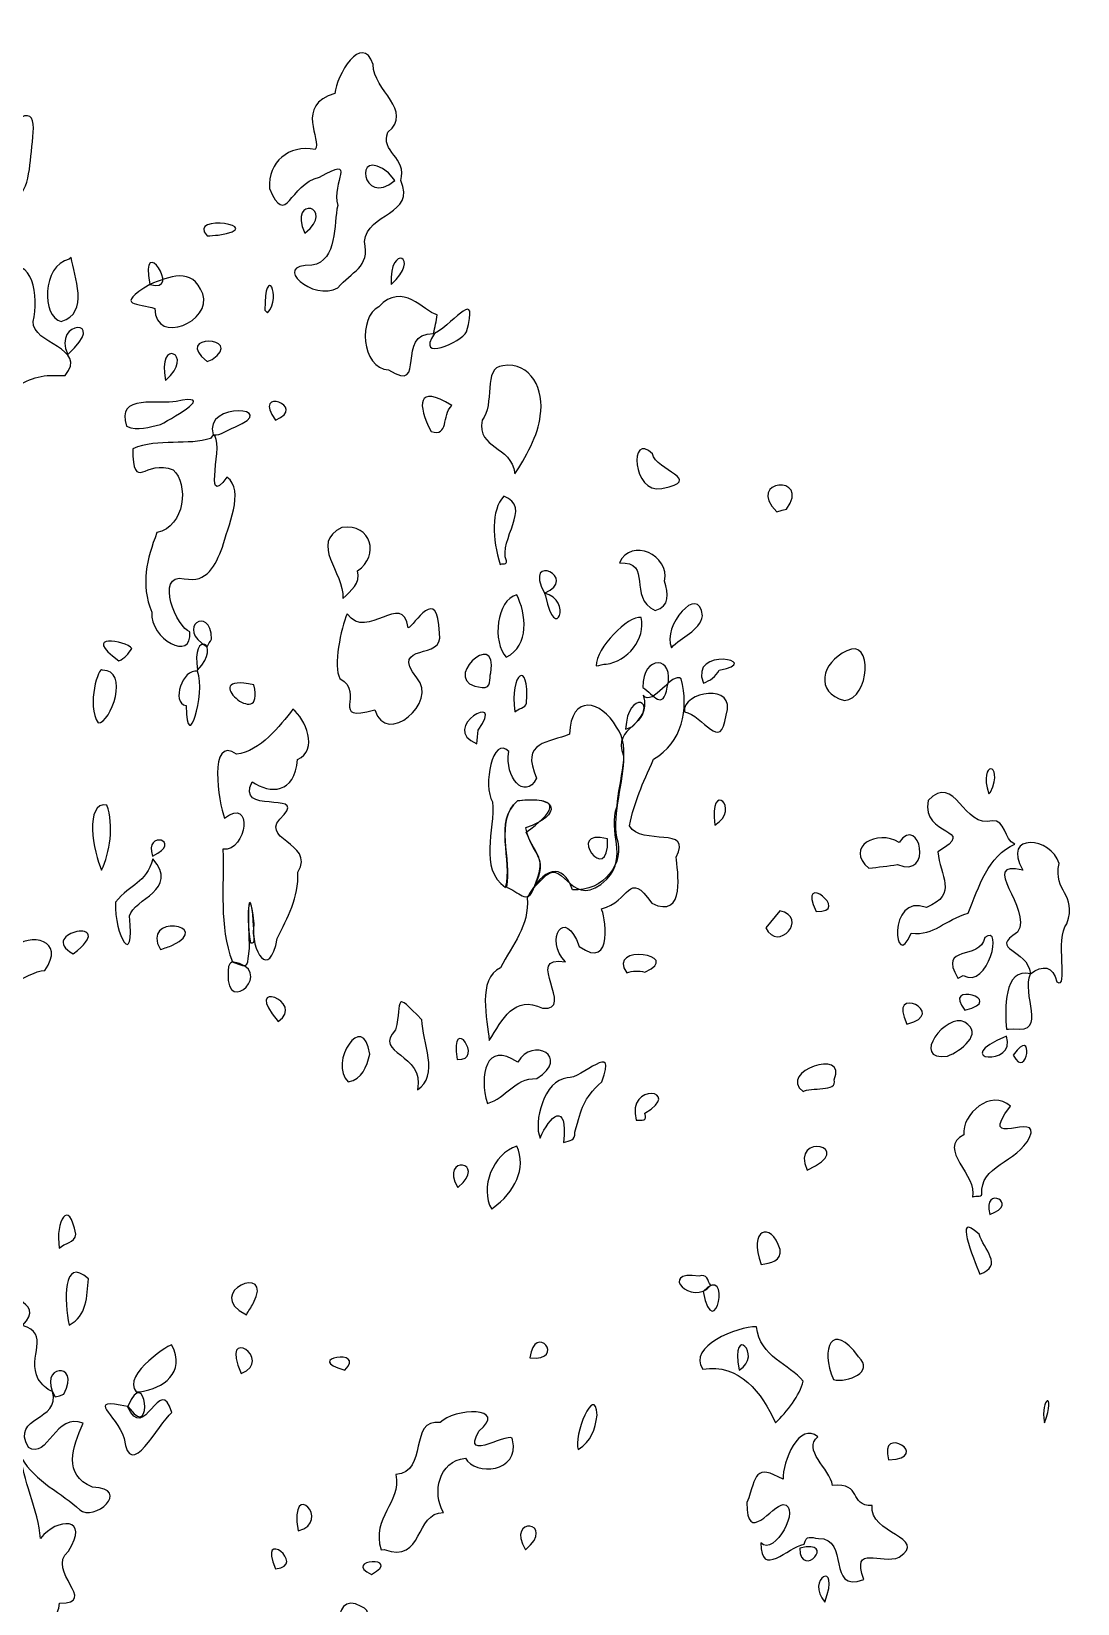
# Model space of a CAD drawing. Header units: centimetres. Extents: x -9.9 to 7.8, y -13.7 to 13.8.
# Drawn here: x 0.369 to 3.358, y 9.28 to 13.771 of the extents above; entities that cross this region are included whole.
import ezdxf

# ---------------------------------------------------------------- set-up
doc = ezdxf.new("R2010")
doc.units = ezdxf.units.CM
doc.header["$MEASUREMENT"] = 0
doc.layers.add('Layer 1', color=7, linetype='Continuous')

msp = doc.modelspace()

# ---------------------------------------------------------------- linework, layer by layer
at = {"layer": 'Layer 1'}
for points, knots in [([(1.42437, 13.34507), (1.46861, 13.24711), (1.32879, 13.25303), (1.32058, 13.17115), (1.32058, 13.17115), (1.33771, 13.0953), (1.28227, 13.0854), (1.24456, 13.03865), (1.24456, 13.03865), (1.17562, 12.99753), (1.05028, 13.10717), (1.17059, 13.10297), (1.17059, 13.10297), (1.24508, 13.11605), (1.23156, 13.22164), (1.24427, 13.27365), (1.24427, 13.27365), (1.22368, 13.33976), (1.30393, 13.41779), (1.19207, 13.35495), (1.19207, 13.35495), (1.10508, 13.33496), (1.09777, 13.2074), (1.04946, 13.32246), (1.04946, 13.32246), (1.04443, 13.39933), (1.10426, 13.44719), (1.17971, 13.43403), (1.17971, 13.43403), (1.20023, 13.46067), (1.12004, 13.56005), (1.23619, 13.59393), (1.23619, 13.59393), (1.23918, 13.64362), (1.314, 13.77095), (1.34528, 13.6762), (1.34528, 13.6762), (1.34669, 13.60181), (1.4621, 13.54537), (1.38767, 13.48307), (1.38767, 13.48307), (1.36401, 13.42805), (1.4441, 13.41028), (1.42435, 13.34506), (1.42435, 13.34506), (1.42435, 13.34506), (1.42437, 13.34507), (1.42437, 13.34507)], [0, 0, 0, 0, 0.0769231, 0.0769231, 0.0769231, 0.0769231, 0.1538462, 0.1538462, 0.1538462, 0.1538462, 0.2307692, 0.2307692, 0.2307692, 0.2307692, 0.3076923, 0.3076923, 0.3076923, 0.3076923, 0.3846154, 0.3846154, 0.3846154, 0.3846154, 0.4615385, 0.4615385, 0.4615385, 0.4615385, 0.5384615, 0.5384615, 0.5384615, 0.5384615, 0.6153846, 0.6153846, 0.6153846, 0.6153846, 0.6923077, 0.6923077, 0.6923077, 0.6923077, 0.7692308, 0.7692308, 0.7692308, 0.7692308, 0.8461538, 0.8461538, 0.8461538, 0.8461538, 1, 1, 1, 1]), ([(0.25302, 13.30305), (0.29255, 13.35879), (0.33161, 13.42714), (0.30986, 13.50569), (0.30986, 13.50569), (0.40231, 13.58056), (0.3694, 13.4665), (0.3667, 13.4019), (0.3667, 13.4019), (0.35718, 13.33318), (0.3493, 13.26465), (0.25302, 13.30305)], [0, 0, 0, 0, 0.25, 0.25, 0.25, 0.25, 0.5, 0.5, 0.5, 0.5, 1, 1, 1, 1]), ([(1.40704, 13.34506), (1.31294, 13.26542), (1.28581, 13.44841), (1.38974, 13.3673), (1.38974, 13.3673), (1.38974, 13.3673), (1.39942, 13.35485), (1.39942, 13.35485), (1.39942, 13.35485), (1.39942, 13.35485), (1.40704, 13.34506), (1.40704, 13.34506)], [0, 0, 0, 0, 0.25, 0.25, 0.25, 0.25, 0.5, 0.5, 0.5, 0.5, 1, 1, 1, 1]), ([(0.8708, 13.18691), (0.8116, 13.253), (1.05348, 13.21359), (0.90293, 13.18938), (0.90293, 13.18938), (0.89222, 13.18855), (0.88151, 13.18773), (0.8708, 13.18691)], [0, 0, 0, 0, 0.3333333, 0.3333333, 0.3333333, 0.3333333, 1, 1, 1, 1]), ([(0.22098, 12.87802), (0.14863, 12.81386), (0.22528, 13.00143), (0.20603, 13.04679), (0.20603, 13.04679), (0.11697, 13.12168), (0.21057, 13.12493), (0.28523, 13.09301), (0.28523, 13.09301), (0.37763, 13.13234), (0.38915, 13.01321), (0.37419, 12.94227), (0.37419, 12.94227), (0.3707, 12.87655), (0.53193, 12.86932), (0.46515, 12.7877), (0.46515, 12.7877), (0.40165, 12.79114), (0.37322, 12.78582), (0.31646, 12.75068), (0.31646, 12.75068), (0.27117, 12.65604), (0.2324, 12.77614), (0.26681, 12.83895), (0.26681, 12.83895), (0.32329, 12.87552), (0.2587, 13.05764), (0.24973, 12.95376), (0.24973, 12.95376), (0.25076, 12.92758), (0.23073, 12.90168), (0.22098, 12.87802)], [0, 0, 0, 0, 0.1111111, 0.1111111, 0.1111111, 0.1111111, 0.2222222, 0.2222222, 0.2222222, 0.2222222, 0.3333333, 0.3333333, 0.3333333, 0.3333333, 0.4444444, 0.4444444, 0.4444444, 0.4444444, 0.5555556, 0.5555556, 0.5555556, 0.5555556, 0.6666667, 0.6666667, 0.6666667, 0.6666667, 0.7777778, 0.7777778, 0.7777778, 0.7777778, 1, 1, 1, 1]), ([(0.48288, 13.12514), (0.49115, 13.07301), (0.53604, 12.96551), (0.45395, 12.94264), (0.45395, 12.94264), (0.39796, 12.95492), (0.39916, 13.10218), (0.47668, 13.12085), (0.47668, 13.12085), (0.47668, 13.12085), (0.48288, 13.12514), (0.48288, 13.12514)], [0, 0, 0, 0, 0.25, 0.25, 0.25, 0.25, 0.5, 0.5, 0.5, 0.5, 1, 1, 1, 1]), ([(0.70776, 13.04853), (0.76216, 13.06852), (0.82837, 13.10157), (0.8585, 13.02135), (0.8585, 13.02135), (0.88717, 12.94422), (0.72354, 12.87157), (0.72187, 12.97923), (0.72187, 12.97923), (0.67696, 12.99606), (0.60061, 12.9839), (0.70776, 13.04853)], [0, 0, 0, 0, 0.25, 0.25, 0.25, 0.25, 0.5, 0.5, 0.5, 0.5, 1, 1, 1, 1]), ([(1.0364, 12.97439), (1.03498, 13.11172), (1.08685, 13.01497), (1.04381, 12.96698), (1.04381, 12.96698), (1.04381, 12.96698), (1.0364, 12.97439), (1.0364, 12.97439)], [0, 0, 0, 0, 0.3333333, 0.3333333, 0.3333333, 0.3333333, 1, 1, 1, 1]), ([(1.51831, 12.90767), (1.40556, 12.91288), (1.50297, 12.73289), (1.38981, 12.80388), (1.38981, 12.80388), (1.31066, 12.80868), (1.30276, 12.95648), (1.36149, 12.98469), (1.36149, 12.98469), (1.43082, 13.05696), (1.48839, 12.97261), (1.52843, 12.96126), (1.52843, 12.96126), (1.52669, 12.94311), (1.52189, 12.9255), (1.5183, 12.90768), (1.5183, 12.90768), (1.5183, 12.90768), (1.51831, 12.90767), (1.51831, 12.90767)], [0, 0, 0, 0, 0.1666667, 0.1666667, 0.1666667, 0.1666667, 0.3333333, 0.3333333, 0.3333333, 0.3333333, 0.5, 0.5, 0.5, 0.5, 0.6666667, 0.6666667, 0.6666667, 0.6666667, 1, 1, 1, 1]), ([(1.5208, 12.90767), (1.58416, 12.94431), (1.64654, 13.04186), (1.61223, 12.91261), (1.61223, 12.91261), (1.5988, 12.88458), (1.46413, 12.82414), (1.5208, 12.90767)], [0, 0, 0, 0, 0.3333333, 0.3333333, 0.3333333, 0.3333333, 1, 1, 1, 1]), ([(0.87087, 12.82859), (0.76908, 12.90804), (0.98081, 12.90112), (0.8857, 12.83353), (0.8857, 12.83353), (0.8857, 12.83353), (0.87087, 12.82859), (0.87087, 12.82859)], [0, 0, 0, 0, 0.3333333, 0.3333333, 0.3333333, 0.3333333, 1, 1, 1, 1]), ([(1.75064, 12.50734), (1.7389, 12.59254), (1.64258, 12.57426), (1.65674, 12.66055), (1.65674, 12.66055), (1.69443, 12.70354), (1.6577, 12.81204), (1.71605, 12.81623), (1.71605, 12.81623), (1.79615, 12.828), (1.83679, 12.74623), (1.82231, 12.6729), (1.82231, 12.6729), (1.81966, 12.62071), (1.77757, 12.54967), (1.75064, 12.50733), (1.75064, 12.50733), (1.75064, 12.50733), (1.75064, 12.50734), (1.75064, 12.50734)], [0, 0, 0, 0, 0.1666667, 0.1666667, 0.1666667, 0.1666667, 0.3333333, 0.3333333, 0.3333333, 0.3333333, 0.5, 0.5, 0.5, 0.5, 0.6666667, 0.6666667, 0.6666667, 0.6666667, 1, 1, 1, 1]), ([(1.51094, 12.62843), (1.47177, 12.70371), (1.4696, 12.76493), (1.57025, 12.70256), (1.57025, 12.70256), (1.54035, 12.67387), (1.56309, 12.61204), (1.51094, 12.62843)], [0, 0, 0, 0, 0.3333333, 0.3333333, 0.3333333, 0.3333333, 1, 1, 1, 1]), ([(0.64111, 12.64326), (0.6066, 12.73852), (0.73823, 12.70313), (0.78244, 12.71421), (0.78244, 12.71421), (0.8958, 12.73789), (0.7859, 12.67366), (0.73748, 12.64821), (0.73748, 12.64821), (0.70565, 12.64124), (0.67295, 12.6291), (0.6411, 12.64327), (0.6411, 12.64327), (0.6411, 12.64327), (0.64111, 12.64326), (0.64111, 12.64326)], [0, 0, 0, 0, 0.2, 0.2, 0.2, 0.2, 0.4, 0.4, 0.4, 0.4, 0.6, 0.6, 0.6, 0.6, 1, 1, 1, 1]), ([(0.88821, 12.61855), (0.86064, 12.71731), (1.08701, 12.6961), (0.94999, 12.64079), (0.94999, 12.64079), (0.93026, 12.63252), (0.91049, 12.61673), (0.88821, 12.61855)], [0, 0, 0, 0, 0.3333333, 0.3333333, 0.3333333, 0.3333333, 1, 1, 1, 1]), ([(2.17074, 12.46533), (2.085, 12.4474), (2.07708, 12.63182), (2.14356, 12.56418), (2.14356, 12.56418), (2.15287, 12.5172), (2.29433, 12.48993), (2.17074, 12.46533)], [0, 0, 0, 0, 0.3333333, 0.3333333, 0.3333333, 0.3333333, 1, 1, 1, 1]), ([(0.88824, 12.61855), (0.92453, 12.60615), (0.8537, 12.40039), (0.92778, 12.49746), (0.92778, 12.49746), (0.98039, 12.46015), (0.92879, 12.35377), (0.91521, 12.29754), (0.91521, 12.29754), (0.89444, 12.24689), (0.87187, 12.19366), (0.80587, 12.20782), (0.80587, 12.20782), (0.71876, 12.22394), (0.78563, 12.06425), (0.82199, 12.05624), (0.82199, 12.05624), (0.82897, 11.96754), (0.70733, 12.03613), (0.71279, 12.11196), (0.71279, 12.11196), (0.68028, 12.19363), (0.69834, 12.26213), (0.72762, 12.33931), (0.72762, 12.33931), (0.80891, 12.35708), (0.8185, 12.47884), (0.77373, 12.51898), (0.77373, 12.51898), (0.69403, 12.55196), (0.66058, 12.44931), (0.65843, 12.57902), (0.65843, 12.57902), (0.73228, 12.60978), (0.81899, 12.58682), (0.8808, 12.60863), (0.8808, 12.60863), (0.8808, 12.60863), (0.88083, 12.60866), (0.88083, 12.60866), (0.88083, 12.60866), (0.88083, 12.60866), (0.88824, 12.61854), (0.88824, 12.61854), (0.88824, 12.61854), (0.88824, 12.61854), (0.88824, 12.61855), (0.88824, 12.61855)], [0, 0, 0, 0, 0.0769231, 0.0769231, 0.0769231, 0.0769231, 0.1538462, 0.1538462, 0.1538462, 0.1538462, 0.2307692, 0.2307692, 0.2307692, 0.2307692, 0.3076923, 0.3076923, 0.3076923, 0.3076923, 0.3846154, 0.3846154, 0.3846154, 0.3846154, 0.4615385, 0.4615385, 0.4615385, 0.4615385, 0.5384615, 0.5384615, 0.5384615, 0.5384615, 0.6153846, 0.6153846, 0.6153846, 0.6153846, 0.6923077, 0.6923077, 0.6923077, 0.6923077, 0.7692308, 0.7692308, 0.7692308, 0.7692308, 0.8461538, 0.8461538, 0.8461538, 0.8461538, 1, 1, 1, 1]), ([(2.49937, 12.39861), (2.40536, 12.49239), (2.59902, 12.50643), (2.52655, 12.40602), (2.52655, 12.40602), (2.52655, 12.40602), (2.51419, 12.40355), (2.51419, 12.40355), (2.51419, 12.40355), (2.51419, 12.40355), (2.49936, 12.39861), (2.49936, 12.39861), (2.49936, 12.39861), (2.49936, 12.39861), (2.49937, 12.39861), (2.49937, 12.39861)], [0, 0, 0, 0, 0.2, 0.2, 0.2, 0.2, 0.4, 0.4, 0.4, 0.4, 0.6, 0.6, 0.6, 0.6, 1, 1, 1, 1]), ([(1.7086, 12.24787), (1.68491, 12.32139), (1.68257, 12.40319), (1.71848, 12.44309), (1.71848, 12.44309), (1.80267, 12.41372), (1.70234, 12.32052), (1.72627, 12.25841), (1.72627, 12.25841), (1.73027, 12.24714), (1.71239, 12.2523), (1.7086, 12.24787)], [0, 0, 0, 0, 0.25, 0.25, 0.25, 0.25, 0.5, 0.5, 0.5, 0.5, 1, 1, 1, 1]), ([(1.25885, 12.15149), (1.26378, 12.22659), (1.16084, 12.30816), (1.25638, 12.35413), (1.25638, 12.35413), (1.34085, 12.36634), (1.36522, 12.27244), (1.30086, 12.23057), (1.30086, 12.23057), (1.30977, 12.19324), (1.2828, 12.17433), (1.25885, 12.15149)], [0, 0, 0, 0, 0.25, 0.25, 0.25, 0.25, 0.5, 0.5, 0.5, 0.5, 1, 1, 1, 1]), ([(2.15095, 12.1169), (2.07143, 12.15406), (2.14587, 12.25779), (2.04963, 12.25281), (2.04963, 12.25281), (2.08171, 12.32649), (2.19423, 12.27507), (2.17813, 12.20092), (2.17813, 12.20092), (2.18768, 12.16511), (2.19593, 12.12867), (2.15095, 12.1169)], [0, 0, 0, 0, 0.25, 0.25, 0.25, 0.25, 0.5, 0.5, 0.5, 0.5, 1, 1, 1, 1]), ([(1.27121, 12.10702), (1.32916, 12.02741), (1.4289, 12.17562), (1.44554, 12.06701), (1.44554, 12.06701), (1.4616, 12.07199), (1.53151, 12.19708), (1.53489, 12.05181), (1.53489, 12.05181), (1.55166, 11.97175), (1.38984, 12.02886), (1.46996, 11.9241), (1.46996, 11.9241), (1.53411, 11.85599), (1.38176, 11.72641), (1.35028, 11.83273), (1.35028, 11.83273), (1.21569, 11.79644), (1.32589, 11.87944), (1.25067, 11.92303), (1.25067, 11.92303), (1.22995, 11.95564), (1.25373, 12.06724), (1.2712, 12.10703), (1.2712, 12.10703), (1.2712, 12.10703), (1.27121, 12.10702), (1.27121, 12.10702)], [0, 0, 0, 0, 0.125, 0.125, 0.125, 0.125, 0.25, 0.25, 0.25, 0.25, 0.375, 0.375, 0.375, 0.375, 0.5, 0.5, 0.5, 0.5, 0.625, 0.625, 0.625, 0.625, 0.75, 0.75, 0.75, 0.75, 1, 1, 1, 1]), ([(2.19794, 12.01063), (2.16942, 12.07193), (2.27736, 12.19646), (2.2869, 12.10206), (2.2869, 12.10206), (2.2782, 12.05662), (2.22562, 12.04287), (2.19794, 12.01063)], [0, 0, 0, 0, 0.3333333, 0.3333333, 0.3333333, 0.3333333, 1, 1, 1, 1]), ([(0.87093, 12.01311), (0.77698, 12.06672), (0.88099, 12.13598), (0.88401, 12.03487), (0.88401, 12.03487), (0.87875, 12.0282), (0.87525, 12.02039), (0.87093, 12.01311)], [0, 0, 0, 0, 0.3333333, 0.3333333, 0.3333333, 0.3333333, 1, 1, 1, 1]), ([(1.72595, 11.98346), (1.68538, 12.02608), (1.69734, 12.14736), (1.7556, 12.16138), (1.7556, 12.16138), (1.78331, 12.10767), (1.79315, 12.01714), (1.72595, 11.98346)], [0, 0, 0, 0, 0.3333333, 0.3333333, 0.3333333, 0.3333333, 1, 1, 1, 1]), ([(1.83469, 12.16632), (1.91822, 12.14838), (1.86578, 12.01775), (1.83817, 12.15849), (1.83817, 12.15849), (1.83817, 12.15849), (1.83469, 12.16632), (1.83469, 12.16632)], [0, 0, 0, 0, 0.3333333, 0.3333333, 0.3333333, 0.3333333, 1, 1, 1, 1]), ([(1.98296, 11.95875), (1.98123, 12.00963), (2.07464, 12.10371), (2.11146, 12.09714), (2.11146, 12.09714), (2.12541, 12.03604), (2.07085, 11.97072), (2.01167, 11.9637), (2.01167, 11.9637), (2.00187, 11.96434), (1.99258, 11.95988), (1.98296, 11.95876), (1.98296, 11.95876), (1.98296, 11.95876), (1.98296, 11.95875), (1.98296, 11.95875)], [0, 0, 0, 0, 0.2, 0.2, 0.2, 0.2, 0.4, 0.4, 0.4, 0.4, 0.6, 0.6, 0.6, 0.6, 1, 1, 1, 1]), ([(0.61886, 11.97358), (0.50696, 12.0531), (0.64007, 12.03135), (0.65613, 12.00809), (0.65613, 12.00809), (0.64558, 11.99436), (0.63646, 11.97918), (0.61886, 11.97358)], [0, 0, 0, 0, 0.3333333, 0.3333333, 0.3333333, 0.3333333, 1, 1, 1, 1]), ([(1.65674, 11.89697), (1.52513, 11.90947), (1.70461, 12.07352), (1.68145, 11.93898), (1.68145, 11.93898), (1.67643, 11.9222), (1.68508, 11.89407), (1.65674, 11.89697)], [0, 0, 0, 0, 0.3333333, 0.3333333, 0.3333333, 0.3333333, 1, 1, 1, 1]), ([(2.69216, 11.8599), (2.60627, 11.88241), (2.62659, 11.96843), (2.69855, 12.00162), (2.69855, 12.00162), (2.77537, 12.04191), (2.76472, 11.86268), (2.69216, 11.8599)], [0, 0, 0, 0, 0.3333333, 0.3333333, 0.3333333, 0.3333333, 1, 1, 1, 1]), ([(2.11637, 11.89697), (2.11413, 11.99185), (2.21045, 11.9893), (2.18588, 11.89837), (2.18588, 11.89837), (2.17347, 11.82903), (2.14641, 11.87635), (2.11637, 11.89697)], [0, 0, 0, 0, 0.3333333, 0.3333333, 0.3333333, 0.3333333, 1, 1, 1, 1]), ([(2.28937, 11.90933), (2.24548, 12.01672), (2.46906, 11.97113), (2.33385, 11.9464), (2.33385, 11.9464), (2.32498, 11.92748), (2.30828, 11.91668), (2.28937, 11.90933)], [0, 0, 0, 0, 0.3333333, 0.3333333, 0.3333333, 0.3333333, 1, 1, 1, 1]), ([(0.55951, 11.79566), (0.52601, 11.84693), (0.56094, 11.95968), (0.57187, 11.9464), (0.57187, 11.9464), (0.65015, 11.9481), (0.59619, 11.79399), (0.55951, 11.79566)], [0, 0, 0, 0, 0.3333333, 0.3333333, 0.3333333, 0.3333333, 1, 1, 1, 1]), ([(0.8437, 11.94393), (0.86857, 11.87919), (0.8121, 11.69797), (0.81157, 11.84508), (0.81157, 11.84508), (0.76642, 11.85404), (0.80139, 11.95097), (0.8437, 11.94393)], [0, 0, 0, 0, 0.3333333, 0.3333333, 0.3333333, 0.3333333, 1, 1, 1, 1]), ([(1.75061, 11.82778), (1.73485, 11.93821), (1.79244, 11.98093), (1.78385, 11.85202), (1.78385, 11.85202), (1.78139, 11.83931), (1.75882, 11.8361), (1.75061, 11.82778)], [0, 0, 0, 0, 0.3333333, 0.3333333, 0.3333333, 0.3333333, 1, 1, 1, 1]), ([(1.78597, 11.29648), (1.83066, 11.38243), (1.88794, 11.39984), (1.91511, 11.31934), (1.91511, 11.31934), (2.00309, 11.31285), (2.06812, 11.39655), (2.0405, 11.46946), (2.0405, 11.46946), (2.02841, 11.53555), (2.0615, 11.62703), (2.06063, 11.70177), (2.06063, 11.70177), (2.02623, 11.79003), (2.14487, 11.78207), (2.11711, 11.87473), (2.11711, 11.87473), (2.14564, 11.83995), (2.19886, 11.9452), (2.22584, 11.92168), (2.22584, 11.92168), (2.24881, 11.83398), (2.22849, 11.74007), (2.14676, 11.69186), (2.14676, 11.69186), (2.1142, 11.61843), (2.09312, 11.57396), (2.07757, 11.50158), (2.07757, 11.50158), (2.11223, 11.44193), (2.26096, 11.50328), (2.21101, 11.41262), (2.21101, 11.41262), (2.21455, 11.37616), (2.24098, 11.23251), (2.14135, 11.28053), (2.14135, 11.28053), (2.07396, 11.3799), (2.07995, 11.2841), (1.99771, 11.26459), (1.99771, 11.26459), (2.00538, 11.25487), (2.03724, 11.08428), (1.93423, 11.15717), (1.93423, 11.15717), (1.89284, 11.27524), (1.8339, 11.17584), (1.8947, 11.1136), (1.8947, 11.1136), (1.77236, 11.13505), (1.92732, 10.97265), (1.82963, 10.98067), (1.82963, 10.98067), (1.74822, 11.02011), (1.7153, 10.94907), (1.67727, 10.88876), (1.67727, 10.88876), (1.67209, 10.94826), (1.6414, 11.0648), (1.70936, 11.0963), (1.70936, 11.0963), (1.74351, 11.1636), (1.79204, 11.21503), (1.78596, 11.29646), (1.78596, 11.29646), (1.78596, 11.29646), (1.78597, 11.29648), (1.78597, 11.29648)], [0, 0, 0, 0, 0.0555556, 0.0555556, 0.0555556, 0.0555556, 0.1111111, 0.1111111, 0.1111111, 0.1111111, 0.1666667, 0.1666667, 0.1666667, 0.1666667, 0.2222222, 0.2222222, 0.2222222, 0.2222222, 0.2777778, 0.2777778, 0.2777778, 0.2777778, 0.3333333, 0.3333333, 0.3333333, 0.3333333, 0.3888889, 0.3888889, 0.3888889, 0.3888889, 0.4444444, 0.4444444, 0.4444444, 0.4444444, 0.5, 0.5, 0.5, 0.5, 0.5555556, 0.5555556, 0.5555556, 0.5555556, 0.6111111, 0.6111111, 0.6111111, 0.6111111, 0.6666667, 0.6666667, 0.6666667, 0.6666667, 0.7222222, 0.7222222, 0.7222222, 0.7222222, 0.7777778, 0.7777778, 0.7777778, 0.7777778, 0.8333333, 0.8333333, 0.8333333, 0.8333333, 0.8888889, 0.8888889, 0.8888889, 0.8888889, 1, 1, 1, 1]), ([(2.23497, 11.82778), (2.22718, 11.88453), (2.387, 11.91345), (2.35389, 11.81765), (2.35389, 11.81765), (2.33932, 11.70729), (2.28884, 11.81864), (2.23497, 11.82778)], [0, 0, 0, 0, 0.3333333, 0.3333333, 0.3333333, 0.3333333, 1, 1, 1, 1]), ([(1.64192, 11.73635), (1.52854, 11.78069), (1.72913, 11.89125), (1.64529, 11.77503), (1.64529, 11.77503), (1.64387, 11.76216), (1.64308, 11.74924), (1.64192, 11.73635)], [0, 0, 0, 0, 0.3333333, 0.3333333, 0.3333333, 0.3333333, 1, 1, 1, 1]), ([(1.8053, 11.32614), (1.84918, 11.42043), (1.79944, 11.4101), (1.78107, 11.49574), (1.78107, 11.49574), (1.88598, 11.53238), (1.87727, 11.59086), (1.75835, 11.57325), (1.75835, 11.57325), (1.68821, 11.51713), (1.74601, 11.40123), (1.72375, 11.32613), (1.72375, 11.32613), (1.6455, 11.38031), (1.69411, 11.49042), (1.68668, 11.57078), (1.68668, 11.57078), (1.65782, 11.61365), (1.68733, 11.76419), (1.73275, 11.7137), (1.73275, 11.7137), (1.72161, 11.64092), (1.77683, 11.57327), (1.81271, 11.6375), (1.81271, 11.6375), (1.76413, 11.74574), (1.84826, 11.73827), (1.90666, 11.76366), (1.90666, 11.76366), (1.91035, 11.87939), (1.99801, 11.86114), (2.04045, 11.78391), (2.04045, 11.78391), (2.08613, 11.72247), (2.046, 11.63087), (2.04252, 11.55842), (2.04252, 11.55842), (2.01421, 11.48158), (2.076, 11.41708), (2.01334, 11.34926), (2.01334, 11.34926), (1.91539, 11.25425), (1.89239, 11.40547), (1.83989, 11.36073), (1.83989, 11.36073), (1.82836, 11.3492), (1.81683, 11.33767), (1.80529, 11.32613), (1.80529, 11.32613), (1.80529, 11.32613), (1.8053, 11.32614), (1.8053, 11.32614)], [0, 0, 0, 0, 0.0714286, 0.0714286, 0.0714286, 0.0714286, 0.1428571, 0.1428571, 0.1428571, 0.1428571, 0.2142857, 0.2142857, 0.2142857, 0.2142857, 0.2857143, 0.2857143, 0.2857143, 0.2857143, 0.3571429, 0.3571429, 0.3571429, 0.3571429, 0.4285714, 0.4285714, 0.4285714, 0.4285714, 0.5, 0.5, 0.5, 0.5, 0.5714286, 0.5714286, 0.5714286, 0.5714286, 0.6428571, 0.6428571, 0.6428571, 0.6428571, 0.7142857, 0.7142857, 0.7142857, 0.7142857, 0.7857143, 0.7857143, 0.7857143, 0.7857143, 0.8571429, 0.8571429, 0.8571429, 0.8571429, 1, 1, 1, 1]), ([(2.06693, 11.77836), (2.07238, 11.89423), (2.16877, 11.8612), (2.0867, 11.78577), (2.0867, 11.78577), (2.0867, 11.78577), (2.07194, 11.78023), (2.07194, 11.78023), (2.07194, 11.78023), (2.07194, 11.78023), (2.06694, 11.77835), (2.06694, 11.77835), (2.06694, 11.77835), (2.06694, 11.77835), (2.06693, 11.77836), (2.06693, 11.77836)], [0, 0, 0, 0, 0.2, 0.2, 0.2, 0.2, 0.4, 0.4, 0.4, 0.4, 0.6, 0.6, 0.6, 0.6, 1, 1, 1, 1]), ([(0.9431, 11.11362), (0.90376, 11.21606), (0.92037, 11.32724), (0.91592, 11.43487), (0.91592, 11.43487), (0.98635, 11.42805), (1.00288, 11.58862), (0.92086, 11.52383), (0.92086, 11.52383), (0.90349, 11.56715), (0.87383, 11.76259), (0.95521, 11.70649), (0.95521, 11.70649), (1.02277, 11.71504), (1.0789, 11.78641), (1.11608, 11.8352), (1.11608, 11.8352), (1.15139, 11.80733), (1.19019, 11.71785), (1.12955, 11.6914), (1.12955, 11.6914), (1.12143, 11.59158), (1.05057, 11.59286), (0.99993, 11.62762), (0.99993, 11.62762), (0.94958, 11.53196), (1.14871, 11.60081), (1.09143, 11.5338), (1.09143, 11.5338), (1.00594, 11.45987), (1.18311, 11.4566), (1.13066, 11.36967), (1.13066, 11.36967), (1.13313, 11.29488), (1.10044, 11.24079), (1.07159, 11.18033), (1.07159, 11.18033), (1.0495, 11.0584), (0.99429, 11.14169), (1.00487, 11.22234), (1.00487, 11.22234), (0.9853, 11.37133), (0.99008, 11.21127), (0.99259, 11.15239), (0.99259, 11.15239), (0.98324, 11.1048), (0.9969, 11.09027), (0.94309, 11.11361), (0.94309, 11.11361), (0.94309, 11.11361), (0.9431, 11.11362), (0.9431, 11.11362)], [0, 0, 0, 0, 0.0714286, 0.0714286, 0.0714286, 0.0714286, 0.1428571, 0.1428571, 0.1428571, 0.1428571, 0.2142857, 0.2142857, 0.2142857, 0.2142857, 0.2857143, 0.2857143, 0.2857143, 0.2857143, 0.3571429, 0.3571429, 0.3571429, 0.3571429, 0.4285714, 0.4285714, 0.4285714, 0.4285714, 0.5, 0.5, 0.5, 0.5, 0.5714286, 0.5714286, 0.5714286, 0.5714286, 0.6428571, 0.6428571, 0.6428571, 0.6428571, 0.7142857, 0.7142857, 0.7142857, 0.7142857, 0.7857143, 0.7857143, 0.7857143, 0.7857143, 0.8571429, 0.8571429, 0.8571429, 0.8571429, 1, 1, 1, 1]), ([(3.10502, 11.59303), (3.07281, 11.68929), (3.14971, 11.68639), (3.10996, 11.59797), (3.10996, 11.59797), (3.10996, 11.59797), (3.10502, 11.59303), (3.10502, 11.59303)], [0, 0, 0, 0, 0.3333333, 0.3333333, 0.3333333, 0.3333333, 1, 1, 1, 1]), ([(-0.02556, 11.58808), (0.05494, 11.64383), (0.10307, 11.56969), (0.15586, 11.51219), (0.15586, 11.51219), (0.22269, 11.43658), (0.28204, 11.58927), (0.30968, 11.52326), (0.30968, 11.52326), (0.29866, 11.43393), (0.32782, 11.39599), (0.32359, 11.31014), (0.32359, 11.31014), (0.33484, 11.26106), (0.25439, 11.13126), (0.31299, 11.15068), (0.31299, 11.15068), (0.36722, 11.20175), (0.4692, 11.17384), (0.40689, 11.0889), (0.40689, 11.0889), (0.35393, 11.08805), (0.27143, 10.99166), (0.24532, 11.09935), (0.24532, 11.09935), (0.21811, 11.16034), (0.21049, 11.22835), (0.16831, 11.27471), (0.16831, 11.27471), (0.14642, 11.41918), (0.07536, 11.17136), (0.08009, 11.33883), (0.08009, 11.33883), (0.12065, 11.42362), (0.06136, 11.46997), (-0.00826, 11.49171), (-0.00826, 11.49171), (-0.00936, 11.52482), (-0.01401, 11.55692), (-0.02556, 11.58809), (-0.02556, 11.58809), (-0.02556, 11.58809), (-0.02556, 11.58808), (-0.02556, 11.58808)], [0, 0, 0, 0, 0.0833333, 0.0833333, 0.0833333, 0.0833333, 0.1666667, 0.1666667, 0.1666667, 0.1666667, 0.25, 0.25, 0.25, 0.25, 0.3333333, 0.3333333, 0.3333333, 0.3333333, 0.4166667, 0.4166667, 0.4166667, 0.4166667, 0.5, 0.5, 0.5, 0.5, 0.5833333, 0.5833333, 0.5833333, 0.5833333, 0.6666667, 0.6666667, 0.6666667, 0.6666667, 0.75, 0.75, 0.75, 0.75, 0.8333333, 0.8333333, 0.8333333, 0.8333333, 1, 1, 1, 1]), ([(3.17927, 11.4497), (3.10248, 11.41577), (3.07627, 11.32844), (3.04583, 11.25201), (3.04583, 11.25201), (2.97682, 11.2333), (2.95073, 11.18725), (2.88273, 11.19517), (2.88273, 11.19517), (2.83466, 11.07562), (2.81273, 11.3128), (2.92635, 11.26853), (2.92635, 11.26853), (3.01964, 11.30624), (2.96383, 11.35996), (2.95934, 11.42746), (2.95934, 11.42746), (3.07896, 11.49804), (2.90966, 11.46806), (2.93126, 11.57412), (2.93126, 11.57412), (3.00862, 11.65674), (3.03207, 11.49061), (3.11503, 11.51642), (3.11503, 11.51642), (3.15169, 11.52175), (3.14789, 11.46117), (3.17928, 11.4497), (3.17928, 11.4497), (3.17928, 11.4497), (3.17927, 11.4497), (3.17927, 11.4497)], [0, 0, 0, 0, 0.1111111, 0.1111111, 0.1111111, 0.1111111, 0.2222222, 0.2222222, 0.2222222, 0.2222222, 0.3333333, 0.3333333, 0.3333333, 0.3333333, 0.4444444, 0.4444444, 0.4444444, 0.4444444, 0.5555556, 0.5555556, 0.5555556, 0.5555556, 0.6666667, 0.6666667, 0.6666667, 0.6666667, 0.7777778, 0.7777778, 0.7777778, 0.7777778, 1, 1, 1, 1]), ([(1.72623, 11.32614), (1.74315, 11.40615), (1.68916, 11.51637), (1.75836, 11.57326), (1.75836, 11.57326), (1.90084, 11.58625), (1.85425, 11.53559), (1.78283, 11.48352), (1.78283, 11.48352), (1.81126, 11.41174), (1.84309, 11.41439), (1.80531, 11.32615), (1.80531, 11.32615), (1.78582, 11.27023), (1.76149, 11.31697), (1.72623, 11.32615), (1.72623, 11.32615), (1.72623, 11.32615), (1.72623, 11.32614), (1.72623, 11.32614)], [0, 0, 0, 0, 0.1666667, 0.1666667, 0.1666667, 0.1666667, 0.3333333, 0.3333333, 0.3333333, 0.3333333, 0.5, 0.5, 0.5, 0.5, 0.6666667, 0.6666667, 0.6666667, 0.6666667, 1, 1, 1, 1]), ([(0.56971, 11.37556), (0.5456, 11.42428), (0.51983, 11.57308), (0.58491, 11.56128), (0.58491, 11.56128), (0.60514, 11.50299), (0.5931, 11.42463), (0.56971, 11.37556)], [0, 0, 0, 0, 0.3333333, 0.3333333, 0.3333333, 0.3333333, 1, 1, 1, 1]), ([(2.76166, 11.3805), (2.69181, 11.44153), (2.7867, 11.49274), (2.84815, 11.45464), (2.84815, 11.45464), (2.90802, 11.53732), (2.94687, 11.34826), (2.84407, 11.39116), (2.84407, 11.39116), (2.81662, 11.38743), (2.78916, 11.38386), (2.76166, 11.3805)], [0, 0, 0, 0, 0.25, 0.25, 0.25, 0.25, 0.5, 0.5, 0.5, 0.5, 1, 1, 1, 1]), ([(3.22403, 11.07902), (3.21611, 11.15288), (3.10072, 11.14535), (3.18696, 11.19763), (3.18696, 11.19763), (3.23125, 11.26534), (3.07186, 11.40491), (3.20179, 11.37555), (3.20179, 11.37555), (3.13984, 11.48447), (3.28525, 11.46934), (3.30558, 11.39438), (3.30558, 11.39438), (3.28733, 11.31245), (3.35834, 11.30912), (3.32782, 11.22234), (3.32782, 11.22234), (3.29225, 11.18042), (3.33508, 11.02973), (3.29905, 11.0563), (3.29905, 11.0563), (3.28963, 11.10203), (3.25759, 11.10561), (3.22403, 11.07901), (3.22403, 11.07901), (3.22403, 11.07901), (3.22403, 11.07902), (3.22403, 11.07902)], [0, 0, 0, 0, 0.125, 0.125, 0.125, 0.125, 0.25, 0.25, 0.25, 0.25, 0.375, 0.375, 0.375, 0.375, 0.5, 0.5, 0.5, 0.5, 0.625, 0.625, 0.625, 0.625, 0.75, 0.75, 0.75, 0.75, 1, 1, 1, 1]), ([(0.71576, 11.40769), (0.79316, 11.31718), (0.66138, 11.2942), (0.64904, 11.24459), (0.64904, 11.24459), (0.66685, 11.08916), (0.6048, 11.18734), (0.6095, 11.28413), (0.6095, 11.28413), (0.65282, 11.33874), (0.69565, 11.33458), (0.71576, 11.40769)], [0, 0, 0, 0, 0.25, 0.25, 0.25, 0.25, 0.5, 0.5, 0.5, 0.5, 1, 1, 1, 1]), ([(0.99477, 11.16798), (0.97812, 11.25691), (0.99701, 11.34799), (1.00465, 11.20658), (1.00465, 11.20658), (0.99881, 11.19697), (1.01609, 11.16123), (0.99477, 11.16798)], [0, 0, 0, 0, 0.3333333, 0.3333333, 0.3333333, 0.3333333, 1, 1, 1, 1]), ([(0.73777, 11.14821), (0.67801, 11.25152), (0.89273, 11.21944), (0.77237, 11.16057), (0.77237, 11.16057), (0.76084, 11.15645), (0.74931, 11.15233), (0.73777, 11.14821)], [0, 0, 0, 0, 0.3333333, 0.3333333, 0.3333333, 0.3333333, 1, 1, 1, 1]), ([(2.50714, 11.25942), (2.59337, 11.23973), (2.50095, 11.13914), (2.4676, 11.21), (2.4676, 11.21), (2.4676, 11.21), (2.50714, 11.25942), (2.50714, 11.25942)], [0, 0, 0, 0, 0.3333333, 0.3333333, 0.3333333, 0.3333333, 1, 1, 1, 1]), ([(3.01639, 11.06667), (2.95795, 11.16608), (3.07975, 11.11331), (3.09299, 11.18281), (3.09299, 11.18281), (3.14778, 11.22374), (3.10353, 11.03428), (3.03121, 11.07408), (3.03121, 11.07408), (3.03121, 11.07408), (3.01711, 11.06703), (3.01711, 11.06703), (3.01711, 11.06703), (3.01711, 11.06703), (3.01639, 11.06666), (3.01639, 11.06666), (3.01639, 11.06666), (3.01639, 11.06666), (3.01639, 11.06667), (3.01639, 11.06667)], [0, 0, 0, 0, 0.1666667, 0.1666667, 0.1666667, 0.1666667, 0.3333333, 0.3333333, 0.3333333, 0.3333333, 0.5, 0.5, 0.5, 0.5, 0.6666667, 0.6666667, 0.6666667, 0.6666667, 1, 1, 1, 1]), ([(2.06995, 11.08149), (2.01112, 11.1667), (2.23625, 11.13491), (2.12184, 11.08396), (2.12184, 11.08396), (2.10496, 11.08792), (2.08618, 11.08847), (2.06995, 11.08149)], [0, 0, 0, 0, 0.3333333, 0.3333333, 0.3333333, 0.3333333, 1, 1, 1, 1]), ([(0.9431, 11.11361), (1.07106, 11.09311), (0.92502, 10.95172), (0.93074, 11.08148), (0.93074, 11.08148), (0.93243, 11.09562), (0.92946, 11.10659), (0.9431, 11.11361)], [0, 0, 0, 0, 0.3333333, 0.3333333, 0.3333333, 0.3333333, 1, 1, 1, 1]), ([(3.15503, 10.92086), (3.15074, 10.97552), (3.14632, 11.09817), (3.22422, 11.07901), (3.22422, 11.07901), (3.19621, 11.02303), (3.27446, 10.9054), (3.17636, 10.92228), (3.17636, 10.92228), (3.17636, 10.92228), (3.16063, 10.92123), (3.16063, 10.92123), (3.16063, 10.92123), (3.16063, 10.92123), (3.15503, 10.92086), (3.15503, 10.92086)], [0, 0, 0, 0, 0.2, 0.2, 0.2, 0.2, 0.4, 0.4, 0.4, 0.4, 0.6, 0.6, 0.6, 0.6, 1, 1, 1, 1]), ([(1.48421, 10.94805), (1.48693, 10.88462), (1.53545, 10.78766), (1.47185, 10.74789), (1.47185, 10.74789), (1.49613, 10.85264), (1.34127, 10.84964), (1.40965, 10.91866), (1.40965, 10.91866), (1.42889, 11.0035), (1.40247, 11.0328), (1.48421, 10.94806), (1.48421, 10.94806), (1.48421, 10.94806), (1.48421, 10.94805), (1.48421, 10.94805)], [0, 0, 0, 0, 0.2, 0.2, 0.2, 0.2, 0.4, 0.4, 0.4, 0.4, 0.6, 0.6, 0.6, 0.6, 1, 1, 1, 1]), ([(1.27416, 10.77012), (1.21621, 10.82517), (1.31768, 10.97768), (1.33594, 10.8492), (1.33594, 10.8492), (1.32678, 10.8136), (1.31457, 10.7779), (1.27416, 10.77012)], [0, 0, 0, 0, 0.3333333, 0.3333333, 0.3333333, 0.3333333, 1, 1, 1, 1]), ([(2.98686, 10.84426), (2.87661, 10.8285), (2.98426, 10.97155), (3.03628, 10.94064), (3.03628, 10.94064), (3.09146, 10.90914), (3.02379, 10.85767), (2.98686, 10.84426)], [0, 0, 0, 0, 0.3333333, 0.3333333, 0.3333333, 0.3333333, 1, 1, 1, 1]), ([(1.67196, 10.70834), (1.64756, 10.78833), (1.66701, 10.88888), (1.75845, 10.82695), (1.75845, 10.82695), (1.8006, 10.90044), (1.9119, 10.84196), (1.81282, 10.78), (1.81282, 10.78), (1.74687, 10.7806), (1.72749, 10.72572), (1.67196, 10.70833), (1.67196, 10.70833), (1.67196, 10.70833), (1.67196, 10.70834), (1.67196, 10.70834)], [0, 0, 0, 0, 0.2, 0.2, 0.2, 0.2, 0.4, 0.4, 0.4, 0.4, 0.6, 0.6, 0.6, 0.6, 1, 1, 1, 1]), ([(1.88949, 10.59714), (1.90226, 10.7197), (1.84821, 10.67288), (1.82277, 10.6095), (1.82277, 10.6095), (1.8022, 10.65525), (1.83401, 10.77546), (1.90006, 10.78213), (1.90006, 10.78213), (1.94039, 10.77716), (2.04636, 10.89282), (1.99858, 10.77085), (1.99858, 10.77085), (1.94262, 10.71632), (1.94373, 10.70086), (1.92161, 10.6268), (1.92161, 10.6268), (1.92404, 10.60112), (1.90775, 10.6035), (1.88948, 10.59715), (1.88948, 10.59715), (1.88948, 10.59715), (1.88949, 10.59714), (1.88949, 10.59714)], [0, 0, 0, 0, 0.1428571, 0.1428571, 0.1428571, 0.1428571, 0.2857143, 0.2857143, 0.2857143, 0.2857143, 0.4285714, 0.4285714, 0.4285714, 0.4285714, 0.5714286, 0.5714286, 0.5714286, 0.5714286, 0.7142857, 0.7142857, 0.7142857, 0.7142857, 1, 1, 1, 1]), ([(2.57398, 10.74294), (2.50015, 10.80001), (2.70224, 10.86864), (2.66294, 10.77659), (2.66294, 10.77659), (2.67424, 10.73934), (2.59382, 10.75723), (2.57398, 10.74294)], [0, 0, 0, 0, 0.3333333, 0.3333333, 0.3333333, 0.3333333, 1, 1, 1, 1]), ([(2.097, 10.66139), (2.0681, 10.77112), (2.23447, 10.74675), (2.12171, 10.68116), (2.12171, 10.68116), (2.13091, 10.65542), (2.11264, 10.6619), (2.097, 10.66139)], [0, 0, 0, 0, 0.3333333, 0.3333333, 0.3333333, 0.3333333, 1, 1, 1, 1]), ([(3.05781, 10.44123), (3.07494, 10.50229), (2.95411, 10.57923), (3.0331, 10.61915), (3.0331, 10.61915), (3.0273, 10.67854), (3.11144, 10.75227), (3.16654, 10.7007), (3.16654, 10.7007), (3.06599, 10.56988), (3.25618, 10.69327), (3.22132, 10.61146), (3.22132, 10.61146), (3.18678, 10.54045), (3.07701, 10.53019), (3.08514, 10.44959), (3.08514, 10.44959), (3.08441, 10.43936), (3.06031, 10.44686), (3.05781, 10.44122), (3.05781, 10.44122), (3.05781, 10.44122), (3.05781, 10.44123), (3.05781, 10.44123)], [0, 0, 0, 0, 0.1428571, 0.1428571, 0.1428571, 0.1428571, 0.2857143, 0.2857143, 0.2857143, 0.2857143, 0.4285714, 0.4285714, 0.4285714, 0.4285714, 0.5714286, 0.5714286, 0.5714286, 0.5714286, 0.7142857, 0.7142857, 0.7142857, 0.7142857, 1, 1, 1, 1]), ([(1.58716, 10.46843), (1.53381, 10.56371), (1.67664, 10.54379), (1.58836, 10.46963), (1.58836, 10.46963), (1.58836, 10.46963), (1.58716, 10.46843), (1.58716, 10.46843)], [0, 0, 0, 0, 0.3333333, 0.3333333, 0.3333333, 0.3333333, 1, 1, 1, 1]), ([(1.68423, 10.40677), (1.64848, 10.46639), (1.68803, 10.56594), (1.7559, 10.58717), (1.7559, 10.58717), (1.78568, 10.52251), (1.74883, 10.45514), (1.68809, 10.41027), (1.68809, 10.41027), (1.68809, 10.41027), (1.68424, 10.40677), (1.68424, 10.40677), (1.68424, 10.40677), (1.68424, 10.40677), (1.68423, 10.40677), (1.68423, 10.40677)], [0, 0, 0, 0, 0.2, 0.2, 0.2, 0.2, 0.4, 0.4, 0.4, 0.4, 0.6, 0.6, 0.6, 0.6, 1, 1, 1, 1]), ([(0.44869, 10.29556), (0.43559, 10.37252), (0.47715, 10.44111), (0.49564, 10.3351), (0.49564, 10.3351), (0.49349, 10.3094), (0.46343, 10.31083), (0.44869, 10.29556)], [0, 0, 0, 0, 0.3333333, 0.3333333, 0.3333333, 0.3333333, 1, 1, 1, 1]), ([(2.45417, 10.24869), (2.41655, 10.35034), (2.48172, 10.37461), (2.5082, 10.2919), (2.5082, 10.2919), (2.51357, 10.25859), (2.48103, 10.25343), (2.45417, 10.24869)], [0, 0, 0, 0, 0.3333333, 0.3333333, 0.3333333, 0.3333333, 1, 1, 1, 1]), ([(3.07918, 10.2215), (3.06152, 10.26562), (3.00165, 10.40751), (3.07671, 10.33518), (3.07671, 10.33518), (3.08985, 10.29269), (3.14852, 10.24462), (3.07918, 10.2215)], [0, 0, 0, 0, 0.3333333, 0.3333333, 0.3333333, 0.3333333, 1, 1, 1, 1]), ([(0.47661, 10.0757), (0.46279, 10.142), (0.45704, 10.27509), (0.5318, 10.20829), (0.5318, 10.20829), (0.52753, 10.15743), (0.52784, 10.10182), (0.47661, 10.0757)], [0, 0, 0, 0, 0.3333333, 0.3333333, 0.3333333, 0.3333333, 1, 1, 1, 1]), ([(0.98329, 10.10535), (0.85451, 10.17019), (1.06517, 10.25558), (1.00306, 10.13748), (1.00306, 10.13748), (0.99647, 10.12677), (0.98988, 10.11606), (0.98329, 10.10535)], [0, 0, 0, 0, 0.3333333, 0.3333333, 0.3333333, 0.3333333, 1, 1, 1, 1]), ([(0.42966, 9.88645), (0.4536, 9.79904), (0.30903, 9.81887), (0.36047, 9.72582), (0.36047, 9.72582), (0.41468, 9.69012), (0.43962, 9.82958), (0.51693, 9.79525), (0.51693, 9.79525), (0.48664, 9.72516), (0.45694, 9.64969), (0.54366, 9.61275), (0.54366, 9.61275), (0.65897, 9.60821), (0.54663, 9.51137), (0.50698, 9.54837), (0.50698, 9.54837), (0.45778, 9.59482), (0.38008, 9.6276), (0.34069, 9.69617), (0.34069, 9.69617), (0.34074, 9.64815), (0.38905, 9.54341), (0.39506, 9.46635), (0.39506, 9.46635), (0.44182, 9.52738), (0.53928, 9.52729), (0.4745, 9.43001), (0.4745, 9.43001), (0.40857, 9.37195), (0.56392, 9.28216), (0.44943, 9.28102), (0.44943, 9.28102), (0.45075, 9.20602), (0.26853, 9.16139), (0.36835, 9.12892), (0.36835, 9.12892), (0.39931, 9.04252), (0.23681, 9.1549), (0.31846, 9.19452), (0.31846, 9.19452), (0.2995, 9.25837), (0.27161, 9.32561), (0.20416, 9.35113), (0.20416, 9.35113), (0.16521, 9.45563), (0.2349, 9.45589), (0.28019, 9.51296), (0.28019, 9.51296), (0.23773, 9.57848), (0.34524, 9.62798), (0.23115, 9.64725), (0.23115, 9.64725), (0.26747, 9.57182), (0.13973, 9.50292), (0.17887, 9.59858), (0.17887, 9.59858), (0.21448, 9.65305), (0.1943, 9.74313), (0.2295, 9.76783), (0.2295, 9.76783), (0.3196, 9.81927), (0.10132, 9.91318), (0.20411, 9.91615), (0.20411, 9.91615), (0.28504, 9.92715), (0.1412, 10.03756), (0.12077, 9.92104), (0.12077, 9.92104), (0.08768, 9.93322), (0.00705, 10.05155), (0.09606, 10.0619), (0.09606, 10.0619), (0.13221, 10.03632), (0.30503, 9.98512), (0.19991, 10.05508), (0.19991, 10.05508), (0.1904, 10.10995), (0.26795, 10.17469), (0.28881, 10.23241), (0.28881, 10.23241), (0.26812, 10.13704), (0.41793, 10.15289), (0.34318, 10.07426), (0.34318, 10.07426), (0.42624, 10.05182), (0.35567, 9.98659), (0.38816, 9.92154), (0.38816, 9.92154), (0.39996, 9.90701), (0.41037, 9.8919), (0.42967, 9.88645), (0.42967, 9.88645), (0.42967, 9.88645), (0.42966, 9.88645), (0.42966, 9.88645)], [0, 0, 0, 0, 0.04, 0.04, 0.04, 0.04, 0.08, 0.08, 0.08, 0.08, 0.12, 0.12, 0.12, 0.12, 0.16, 0.16, 0.16, 0.16, 0.2, 0.2, 0.2, 0.2, 0.24, 0.24, 0.24, 0.24, 0.28, 0.28, 0.28, 0.28, 0.32, 0.32, 0.32, 0.32, 0.36, 0.36, 0.36, 0.36, 0.4, 0.4, 0.4, 0.4, 0.44, 0.44, 0.44, 0.44, 0.48, 0.48, 0.48, 0.48, 0.52, 0.52, 0.52, 0.52, 0.56, 0.56, 0.56, 0.56, 0.6, 0.6, 0.6, 0.6, 0.64, 0.64, 0.64, 0.64, 0.68, 0.68, 0.68, 0.68, 0.72, 0.72, 0.72, 0.72, 0.76, 0.76, 0.76, 0.76, 0.8, 0.8, 0.8, 0.8, 0.84, 0.84, 0.84, 0.84, 0.88, 0.88, 0.88, 0.88, 0.92, 0.92, 0.92, 0.92, 1, 1, 1, 1]), ([(2.31037, 10.18938), (2.25556, 10.12466), (2.15709, 10.23393), (2.27668, 10.21551), (2.27668, 10.21551), (2.3011, 10.22283), (2.29988, 10.20368), (2.31037, 10.18938)], [0, 0, 0, 0, 0.3333333, 0.3333333, 0.3333333, 0.3333333, 1, 1, 1, 1]), ([(2.49512, 9.79662), (2.45649, 9.88212), (2.39207, 9.96753), (2.28754, 9.94983), (2.28754, 9.94983), (2.24154, 10.01441), (2.38687, 10.07174), (2.44075, 10.07092), (2.44075, 10.07092), (2.45094, 9.9825), (2.5355, 9.96531), (2.57419, 9.91524), (2.57419, 9.91524), (2.56542, 9.87583), (2.5276, 9.82699), (2.49511, 9.79663), (2.49511, 9.79663), (2.49511, 9.79663), (2.49512, 9.79662), (2.49512, 9.79662)], [0, 0, 0, 0, 0.1666667, 0.1666667, 0.1666667, 0.1666667, 0.3333333, 0.3333333, 0.3333333, 0.3333333, 0.5, 0.5, 0.5, 0.5, 0.6666667, 0.6666667, 0.6666667, 0.6666667, 1, 1, 1, 1]), ([(2.66052, 9.92001), (2.62149, 10.00813), (2.65687, 10.0914), (2.73258, 9.98487), (2.73258, 9.98487), (2.77914, 9.94101), (2.70235, 9.91076), (2.66052, 9.92001)], [0, 0, 0, 0, 0.3333333, 0.3333333, 0.3333333, 0.3333333, 1, 1, 1, 1]), ([(0.66874, 9.88541), (0.62422, 9.93305), (0.77466, 10.02936), (0.77018, 10.01813), (0.77018, 10.01813), (0.81127, 9.94009), (0.74474, 9.89433), (0.6811, 9.88541), (0.6811, 9.88541), (0.6811, 9.88541), (0.66874, 9.88541), (0.66874, 9.88541)], [0, 0, 0, 0, 0.25, 0.25, 0.25, 0.25, 0.5, 0.5, 0.5, 0.5, 1, 1, 1, 1]), ([(0.43697, 9.87075), (0.38142, 9.9631), (0.51328, 9.975), (0.46168, 9.87816), (0.46168, 9.87816), (0.46168, 9.87816), (0.44932, 9.87322), (0.44932, 9.87322), (0.44932, 9.87322), (0.44932, 9.87322), (0.43696, 9.87075), (0.43696, 9.87075), (0.43696, 9.87075), (0.43696, 9.87075), (0.43697, 9.87075), (0.43697, 9.87075)], [0, 0, 0, 0, 0.2, 0.2, 0.2, 0.2, 0.4, 0.4, 0.4, 0.4, 0.6, 0.6, 0.6, 0.6, 1, 1, 1, 1]), ([(0.64389, 9.84357), (0.69023, 9.73193), (0.73728, 9.94198), (0.76992, 9.82627), (0.76992, 9.82627), (0.731, 9.79304), (0.65014, 9.62526), (0.63401, 9.75213), (0.63401, 9.75213), (0.61045, 9.82366), (0.51939, 9.86822), (0.64389, 9.84356), (0.64389, 9.84356), (0.64389, 9.84356), (0.64389, 9.84357), (0.64389, 9.84357)], [0, 0, 0, 0, 0.2, 0.2, 0.2, 0.2, 0.4, 0.4, 0.4, 0.4, 0.6, 0.6, 0.6, 0.6, 1, 1, 1, 1]), ([(0.6443, 9.84357), (0.69584, 9.96845), (0.71831, 9.74613), (0.65121, 9.83567), (0.65121, 9.83567), (0.65121, 9.83567), (0.6443, 9.84357), (0.6443, 9.84357)], [0, 0, 0, 0, 0.3333333, 0.3333333, 0.3333333, 0.3333333, 1, 1, 1, 1]), ([(1.93137, 9.72001), (1.91616, 9.75653), (1.97894, 9.91312), (1.98574, 9.81886), (1.98574, 9.81886), (1.97948, 9.776), (1.96873, 9.74559), (1.93137, 9.72001)], [0, 0, 0, 0, 0.3333333, 0.3333333, 0.3333333, 0.3333333, 1, 1, 1, 1]), ([(1.36824, 9.43372), (1.33848, 9.52765), (1.42746, 9.56678), (1.41025, 9.64871), (1.41025, 9.64871), (1.50464, 9.65506), (1.44474, 9.80966), (1.53722, 9.79698), (1.53722, 9.79698), (1.57439, 9.83847), (1.73607, 9.84541), (1.64748, 9.77227), (1.64748, 9.77227), (1.5921, 9.67626), (1.7457, 9.78074), (1.74386, 9.74756), (1.74386, 9.74756), (1.76556, 9.65479), (1.63577, 9.64406), (1.60947, 9.69567), (1.60947, 9.69567), (1.53103, 9.68661), (1.51456, 9.59699), (1.54616, 9.53999), (1.54616, 9.53999), (1.46459, 9.54152), (1.4899, 9.39329), (1.37726, 9.43463), (1.37726, 9.43463), (1.37726, 9.43463), (1.36824, 9.43372), (1.36824, 9.43372)], [0, 0, 0, 0, 0.1111111, 0.1111111, 0.1111111, 0.1111111, 0.2222222, 0.2222222, 0.2222222, 0.2222222, 0.3333333, 0.3333333, 0.3333333, 0.3333333, 0.4444444, 0.4444444, 0.4444444, 0.4444444, 0.5555556, 0.5555556, 0.5555556, 0.5555556, 0.6666667, 0.6666667, 0.6666667, 0.6666667, 0.7777778, 0.7777778, 0.7777778, 0.7777778, 1, 1, 1, 1]), ([(2.57677, 9.44985), (2.53017, 9.44159), (2.45357, 9.35099), (2.45321, 9.45327), (2.45321, 9.45327), (2.49218, 9.41294), (2.57052, 9.55829), (2.51746, 9.56353), (2.51746, 9.56353), (2.48672, 9.56072), (2.4108, 9.4452), (2.41367, 9.56847), (2.41367, 9.56847), (2.44189, 9.6474), (2.4348, 9.67974), (2.51746, 9.63519), (2.51746, 9.63519), (2.51314, 9.68491), (2.56501, 9.80225), (2.61631, 9.75628), (2.61631, 9.75628), (2.57032, 9.72143), (2.65064, 9.66471), (2.65832, 9.61789), (2.65832, 9.61789), (2.7448, 9.62614), (2.70278, 9.55914), (2.77127, 9.56021), (2.77127, 9.56021), (2.76143, 9.47796), (2.93394, 9.4699), (2.8486, 9.41279), (2.8486, 9.41279), (2.79744, 9.38956), (2.71061, 9.45297), (2.74728, 9.34854), (2.74728, 9.34854), (2.63773, 9.31065), (2.70957, 9.46648), (2.61793, 9.46642), (2.61793, 9.46642), (2.59501, 9.46853), (2.58375, 9.47733), (2.57677, 9.44985)], [0, 0, 0, 0, 0.0833333, 0.0833333, 0.0833333, 0.0833333, 0.1666667, 0.1666667, 0.1666667, 0.1666667, 0.25, 0.25, 0.25, 0.25, 0.3333333, 0.3333333, 0.3333333, 0.3333333, 0.4166667, 0.4166667, 0.4166667, 0.4166667, 0.5, 0.5, 0.5, 0.5, 0.5833333, 0.5833333, 0.5833333, 0.5833333, 0.6666667, 0.6666667, 0.6666667, 0.6666667, 0.75, 0.75, 0.75, 0.75, 0.8333333, 0.8333333, 0.8333333, 0.8333333, 1, 1, 1, 1]), ([(1.32885, 9.20273), (1.2341, 9.11302), (1.21716, 9.32823), (1.31155, 9.27192), (1.31155, 9.27192), (1.34134, 9.26231), (1.32978, 9.22528), (1.32885, 9.20273)], [0, 0, 0, 0, 0.3333333, 0.3333333, 0.3333333, 0.3333333, 1, 1, 1, 1])]:
    msp.add_open_spline(points, degree=3, knots=knots, dxfattribs=at)
for points in [[(1.15004, 13.19432), (1.10108, 13.30727), (1.24462, 13.26913), (1.15004, 13.19432)], [(0.70772, 13.04853), (0.67723, 13.2032), (0.80418, 13.01845), (0.70772, 13.04853)], [(1.39715, 13.04853), (1.39003, 13.16713), (1.4852, 13.12691), (1.39715, 13.04853)], [(0.47301, 12.84836), (0.4264, 12.94668), (0.59418, 12.9556), (0.47301, 12.84836)], [(0.75227, 12.77423), (0.72556, 12.8995), (0.8405, 12.84965), (0.75227, 12.77423)], [(1.06614, 12.66056), (0.99704, 12.75771), (1.16175, 12.69985), (1.06614, 12.66056)], [(1.83463, 12.16632), (1.77297, 12.2872), (1.93826, 12.20879), (1.83463, 12.16632)], [(0.84375, 11.9464), (0.8236, 12.06478), (0.91773, 12.02461), (0.84375, 11.9464)], [(1.00434, 11.90439), (1.04098, 11.76354), (0.83244, 11.943), (1.00434, 11.90439)], [(2.32163, 11.50407), (2.30369, 11.63654), (2.40006, 11.55111), (2.32163, 11.50407)], [(2.01522, 11.46452), (2.0212, 11.32109), (1.88778, 11.49928), (2.01522, 11.46452)], [(0.71537, 11.4151), (0.68877, 11.49099), (0.80703, 11.46048), (0.71537, 11.4151)], [(2.61093, 11.25694), (2.5549, 11.37814), (2.71637, 11.25351), (2.61093, 11.25694)], [(0.48842, 11.13586), (0.37845, 11.19765), (0.62709, 11.24413), (0.48842, 11.13586)], [(1.07433, 10.9431), (0.96491, 11.06959), (1.1565, 10.99798), (1.07433, 10.9431)], [(2.87084, 10.93569), (2.81133, 11.05424), (2.99508, 10.96531), (2.87084, 10.93569)], [(3.03617, 10.97523), (2.96745, 11.05954), (3.16135, 11.00522), (3.03617, 10.97523)], [(1.58573, 10.83437), (1.56454, 10.97318), (1.66702, 10.8283), (1.58573, 10.83437)], [(3.17462, 10.84673), (3.23716, 10.93715), (3.21459, 10.76878), (3.17462, 10.84673)], [(3.1549, 10.90109), (3.18752, 10.81301), (2.98443, 10.8304), (3.1549, 10.90109)], [(2.58528, 10.51785), (2.53659, 10.62888), (2.73481, 10.58594), (2.58528, 10.51785)], [(3.10763, 10.39194), (3.08435, 10.47873), (3.19852, 10.42219), (3.10763, 10.39194)], [(2.2881, 10.17208), (2.37196, 10.25711), (2.3221, 10.00956), (2.2881, 10.17208)], [(0.96806, 9.93731), (0.90529, 10.08163), (1.06596, 9.97593), (0.96806, 9.93731)], [(1.79361, 9.98179), (1.80713, 10.08803), (1.9012, 9.97258), (1.79361, 9.98179)], [(2.39167, 9.9472), (2.36458, 10.08477), (2.4623, 9.99009), (2.39167, 9.9472)], [(1.26482, 9.9472), (1.13825, 9.97981), (1.33, 10.01067), (1.26482, 9.9472)], [(3.26366, 9.79662), (3.25002, 9.86942), (3.29843, 9.89026), (3.26366, 9.79662)], [(2.81852, 9.69036), (2.78702, 9.79634), (2.94876, 9.69817), (2.81852, 9.69036)], [(1.13092, 9.48809), (1.10557, 9.64352), (1.23089, 9.51317), (1.13092, 9.48809)], [(1.78092, 9.43372), (1.72163, 9.53355), (1.87376, 9.51393), (1.78092, 9.43372)], [(1.06679, 9.37935), (1.01352, 9.503), (1.15951, 9.38831), (1.06679, 9.37935)], [(2.5643, 9.43866), (2.67573, 9.46489), (2.568, 9.3454), (2.5643, 9.43866)], [(1.34117, 9.36336), (1.25168, 9.4067), (1.43405, 9.41627), (1.34117, 9.36336)], [(2.63615, 9.28428), (2.57817, 9.34972), (2.6833, 9.41103), (2.63615, 9.28428)]]:
    msp.add_open_spline(points, degree=3, dxfattribs=at)

doc.saveas('drawing.dxf')
